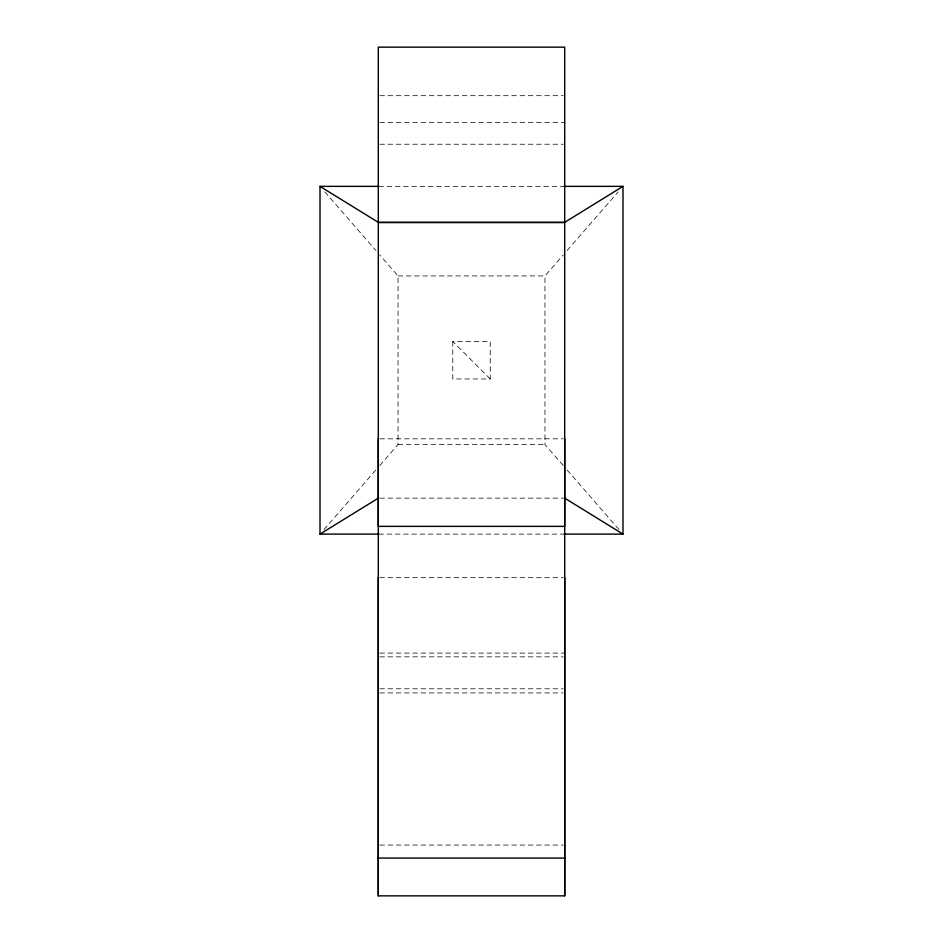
<?xml version="1.0" encoding="UTF-8"?>
<svg xmlns="http://www.w3.org/2000/svg" width="943" height="943" viewBox="0 0 943 943"><rect width="100%" height="100%" fill="white"/><g stroke="black" fill="none" stroke-linecap="round" stroke-linejoin="round"><path stroke-width="0.71" stroke-dasharray="4.71 3.54" d="M452.77 341.507L452.77 378.968L490.23 378.968L490.23 341.507L452.77 341.507L490.23 378.968M323.862 529.695L375.88 469.979M379.734 465.559L398.04 444.554L398.04 275.922L379.734 254.916M563.266 465.559L544.96 444.554L544.96 275.922L563.266 254.916M567.12 250.496L618.172 191.889M379.77 95.691L563.23 95.691M379.77 122.354L564.704 122.354M379.77 144.232L563.23 144.232M378.838 186.36L564.162 186.36M398.04 275.922L544.96 275.922M379.77 438.825L563.23 438.825M398.04 444.554L544.96 444.554M379.77 498.14L564.704 498.14M378.838 534.115L564.162 534.115M379.77 577.682L563.23 577.682M379.77 653.098L564.704 653.098M379.77 656.858L563.23 656.858M379.77 688.803L563.23 688.803M379.77 692.928L563.23 692.928M379.77 845.069L563.23 845.069M324.828 191.889L375.88 250.496M567.12 469.979L619.138 529.695"/><path stroke-width="1.41" d="M378.296 222.548L378.296 47.15L564.704 47.15L564.692 526.371L378.296 526.371L378.296 222.548L564.692 222.548M564.704 577.682L564.704 895.85L378.296 895.85L378.296 438.825M564.704 895.85L564.704 438.825M564.162 534.115L622.993 534.115L622.993 186.36L564.704 222.336L378.296 222.336L320.007 186.36L320.007 534.115L378.838 534.115M320.007 534.115L378.296 498.14M320.007 186.36L378.838 186.36M564.162 186.36L622.993 186.36M378.296 858.071L564.704 858.071M564.704 498.14L622.993 534.115M378.296 577.682L378.296 895.85"/></g></svg>
